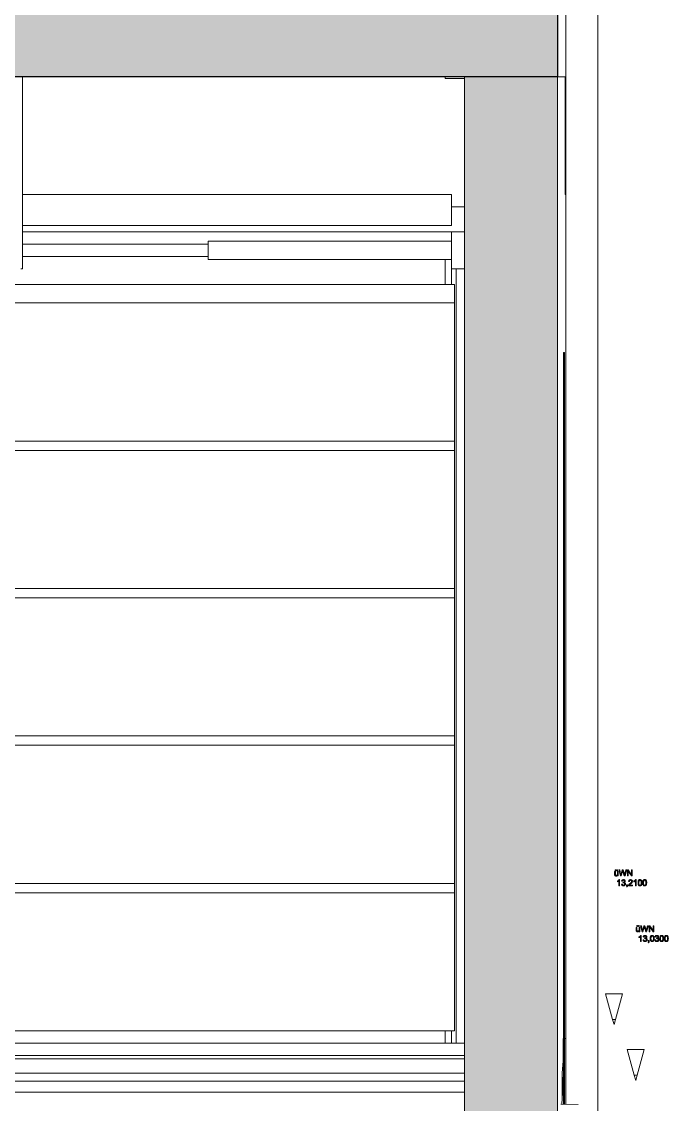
# Model space of a CAD drawing. Header units: metres. Extents: x -0.3 to 19.2, y -7 to 21.5.
# Drawn here: x 17.098 to 19.185, y -0.647 to 2.848 of the extents above; entities that cross this region are included whole.
import ezdxf

# ---------------------------------------------------------------- set-up
doc = ezdxf.new("R2010")
doc.units = ezdxf.units.M
doc.header["$MEASUREMENT"] = 0
for name, color, linetype in [('C_Schnitt C RB_1_110 Wand Aussen', 7, 'Continuous'), ('C_Schnitt C RB_1_210 Decke', 7, 'Continuous'), ('C_Schnitt C RB_1_211 Decke - Bohrpfahl Rost', 7, 'Continuous'), ('C_Schnitt C RB_1_250 Träger Unterzug', 7, 'Continuous'), ('C_Schnitt C RB_1_420 Rampe', 7, 'Continuous'), ('C_Schnitt C RB_1_840 Baulinien', 7, 'Continuous'), ('C_Schnitt C RB_1_910 Allgemein Lageplan Höhen', 7, 'Continuous')]:
    doc.layers.add(name, color=color, linetype=linetype)
doc.linetypes.add('Grenze Grundstück', pattern='A,0,[1,415_260415_PP_VA_RB_2_3 Schn C1.Shx,S=0.00031746,R=0,X=0,Y=0],-0.04,0', length=0.04)

msp = doc.modelspace()

# ---------------------------------------------------------------- hatches: boundary and pattern name
at = {"layer": 'C_Schnitt C RB_1_110 Wand Aussen', "linetype": 'Continuous', "lineweight": 0, "true_color": 0x000000}
msp.add_hatch(color=18, dxfattribs=at).paths.add_polyline_path([(18.8275, 2.67), (18.5275, 2.67), (18.5275, -0.7), (18.8275, -0.7)])
at = {"layer": 'C_Schnitt C RB_1_210 Decke', "linetype": 'Continuous', "lineweight": 0, "true_color": 0x000000}
msp.add_hatch(color=18, dxfattribs=at).paths.add_polyline_path([(14.6743, 2.87), (14.6743, 2.67), (18.8275, 2.67), (18.8275, 2.87)])

# ---------------------------------------------------------------- linework, layer by layer
at = {"layer": 'C_Schnitt C RB_1_110 Wand Aussen', "color": 7, "linetype": 'Continuous', "lineweight": 13, "ltscale": 1000}
for p, q in [((17.1, 2.67), (17.1, 2.05)), ((18.465, 2.665), (18.465, 2.67)), ((18.5275, 2.665), (18.465, 2.665)), ((17.1, 2.29), (18.485, 2.29)), ((18.485, 2.29), (18.485, 2.19)), ((18.485, 2.19), (17.1, 2.19)), ((18.485, 2.17), (17.1, 2.17)), ((18.5275, 2.17), (18.485, 2.17)), ((18.485, 2.17), (18.485, 2.1691)), ((18.485, 2.1691), (18.485, 2.1664)), ((18.485, 2.14), (17.7, 2.14)), ((17.7, 2.14), (17.7, 2.1395)), ((17.7, 2.1395), (17.7, 2.1382)), ((17.7, 2.1382), (17.7, 2.136)), ((17.7, 2.136), (17.7, 2.133)), ((17.7, 2.133), (17.7, 2.1293)), ((18.485, 2.1664), (18.485, 2.162)), ((18.485, 2.162), (18.485, 2.156)), ((18.485, 2.156), (18.485, 2.1486)), ((18.485, 2.1486), (18.485, 2.14)), ((18.485, 2.14), (18.485, 2.1305)), ((17.7, 2.13), (17.1, 2.13)), ((17.7, 2.1293), (17.7, 2.125)), ((17.7, 2.125), (17.7, 2.1203)), ((17.7, 2.1203), (17.7, 2.1152)), ((17.7, 2.1152), (17.7, 2.11)), ((17.7, 2.11), (17.7, 2.1048)), ((17.7, 2.1048), (17.7, 2.0997)), ((17.7, 2.0997), (17.7, 2.095)), ((18.485, 2.1305), (18.485, 2.1204)), ((18.485, 2.1204), (18.485, 2.11)), ((18.485, 2.11), (18.485, 2.0996)), ((18.485, 2.0996), (18.485, 2.0895)), ((17.7, 2.09), (17.1, 2.09)), ((17.7, 2.095), (17.7, 2.0907)), ((17.7, 2.0907), (17.7, 2.087)), ((17.7, 2.087), (17.7, 2.084)), ((17.7, 2.084), (17.7, 2.0818)), ((17.7, 2.0818), (17.7, 2.0805)), ((17.7, 2.0805), (17.7, 2.08)), ((18.485, 2.08), (17.7, 2.08)), ((18.465, 2), (18.465, 2.08)), ((18.485, 2.0895), (18.485, 2.08)), ((18.485, 2.08), (18.485, 2.0714)), ((18.485, 2.0714), (18.485, 2.064)), ((18.485, 2.064), (18.485, 2.058)), ((17.1, 2.05), (17.095, 2.05)), ((18.485, 2.058), (18.485, 2.0536)), ((18.485, 2.0536), (18.485, 2.0509)), ((18.485, 2.0509), (18.485, 2.05)), ((18.5275, 2.05), (18.485, 2.05)), ((18.485, 2), (18.485, 2.05)), ((18.5, 2.0488), (18.5, 2.05)), ((18.5, 2.0452), (18.5, 2.0488)), ((18.5, 2.0393), (18.5, 2.0452)), ((18.5, 2.0313), (18.5, 2.0393)), ((18.5, 2.0214), (18.5, 2.0313)), ((18.495, 2), (15.455, 2)), ((18.495, 1.94), (18.495, 2)), ((18.5, 2.01), (18.5, 2.0214)), ((18.5, 1.9974), (18.5, 2.01)), ((18.5, 1.9839), (18.5, 1.9974)), ((18.5, 1.97), (18.5, 1.9839)), ((18.5, -0.45), (18.5, 1.97)), ((18.495, 1.94), (15.455, 1.94)), ((18.495, 1.494), (18.495, 1.94)), ((18.495, 1.494), (15.455, 1.494)), ((18.495, 1.464), (18.495, 1.494)), ((18.495, 1.464), (15.455, 1.464)), ((18.495, 1.018), (18.495, 1.464)), ((18.495, 1.018), (15.455, 1.018)), ((18.495, 0.988), (18.495, 1.018)), ((18.495, 0.988), (15.455, 0.988)), ((18.495, 0.542), (18.495, 0.988)), ((18.495, 0.542), (15.455, 0.542)), ((18.495, 0.512), (18.495, 0.542)), ((18.495, 0.512), (15.455, 0.512)), ((18.495, 0.066), (18.495, 0.512)), ((18.495, 0.066), (15.455, 0.066)), ((18.495, 0.036), (15.455, 0.036)), ((18.495, 0.036), (18.495, 0.066)), ((18.495, -0.41), (18.495, 0.036)), ((18.495, -0.41), (15.455, -0.41)), ((18.465, -0.45), (18.465, -0.41)), ((18.485, -0.45), (18.485, -0.41)), ((18.465, -0.45), (15.485, -0.45)), ((18.485, -0.45), (18.465, -0.45)), ((18.5, -0.45), (18.485, -0.45)), ((18.5275, -0.45), (18.5, -0.45))]:
    msp.add_line(p, q, dxfattribs=at)
at = {"layer": 'C_Schnitt C RB_1_110 Wand Aussen', "color": 7, "linetype": 'Continuous', "lineweight": 18, "ltscale": 1000}
for p, q in [((18.5275, 2.67), (18.5275, -0.7)), ((18.8275, 2.67), (18.8384, 2.67)), ((18.8275, 2.67), (18.8275, -0.7)), ((18.8527, 2.29), (18.8527, 2.67)), ((18.8546, 2.29), (18.8546, -0.4348)), ((18.5275, 2.25), (18.485, 2.25)), ((18.8506, 1.78), (18.8469, 1.78)), ((18.8469, -0.6473), (18.8469, 1.78)), ((18.8506, -0.4348), (18.8506, 1.78)), ((18.8453, -0.4348), (18.8469, -0.4348)), ((18.8453, -0.4348), (18.8453, -0.5065)), ((18.8506, -0.4348), (18.8546, -0.4348)), ((18.8506, -0.6473), (18.8506, -0.4348)), ((18.8426, -0.5467), (18.8453, -0.5065)), ((18.8426, -0.6298), (18.8426, -0.5467))]:
    msp.add_line(p, q, dxfattribs=at)
at = {"layer": 'C_Schnitt C RB_1_210 Decke', "color": 7, "linetype": 'Continuous', "lineweight": 25, "ltscale": 1000}
for p, q in [((18.8275, 2.87), (18.8275, 2.67)), ((18.5275, 2.67), (15.32, 2.67)), ((18.8275, 2.67), (18.5275, 2.67))]:
    msp.add_line(p, q, dxfattribs=at)
at = {"layer": 'C_Schnitt C RB_1_210 Decke', "color": 7, "linetype": 'Continuous', "lineweight": 13, "ltscale": 1000}
for p, q in [((18.8546, 2.67), (18.8546, 2.87)), ((18.8384, 2.67), (18.8527, 2.67))]:
    msp.add_line(p, q, dxfattribs=at)
at = {"layer": 'C_Schnitt C RB_1_211 Decke - Bohrpfahl Rost', "color": 8, "linetype": 'Continuous', "lineweight": 13, "ltscale": 1000}
msp.add_line((18.8947, -0.6473), (18.8384, -0.6472), dxfattribs=at)
at = {"layer": 'C_Schnitt C RB_1_250 Träger Unterzug', "color": 7, "linetype": 'Continuous', "lineweight": 13, "ltscale": 1000}
for p, q in [((18.8546, 2.67), (18.8527, 2.67)), ((18.8546, 2.29), (18.8546, 2.67)), ((18.8546, 2.29), (18.8527, 2.29))]:
    msp.add_line(p, q, dxfattribs=at)
at = {"layer": 'C_Schnitt C RB_1_420 Rampe', "color": 7, "linetype": 'Continuous', "lineweight": 18, "ltscale": 1000}
for p, q in [((18.8505, -0.6473), (18.8506, -0.435)), ((18.8506, -0.435), (18.8546, -0.435)), ((18.8546, -0.6473), (18.8546, -0.435)), ((18.8453, -0.5065), (18.8469, -0.4821)), ((18.8469, -0.4948), (18.8469, -0.4821)), ((15.41, -0.4901), (18.5275, -0.4901)), ((18.5275, -0.5001), (15.41, -0.5001)), ((15.32, -0.5467), (18.5275, -0.5467)), ((18.8419, -0.6473), (18.8469, -0.5491)), ((18.8426, -0.6295), (18.8469, -0.5491)), ((18.8469, -0.6473), (18.8469, -0.5491))]:
    msp.add_line(p, q, dxfattribs=at)
at = {"layer": 'C_Schnitt C RB_1_420 Rampe', "color": 7, "linetype": 'Continuous', "lineweight": 13, "ltscale": 1000}
for p, q in [((18.5275, -0.5467), (15.32, -0.5467)), ((15.32, -0.5728), (18.5275, -0.5728)), ((18.5275, -0.5729), (15.32, -0.5729)), ((15.32, -0.6075), (18.5275, -0.6075)), ((18.5275, -0.6076), (15.32, -0.6076))]:
    msp.add_line(p, q, dxfattribs=at)
at = {"layer": 'C_Schnitt C RB_1_840 Baulinien', "color": 86, "linetype": 'Grenze Grundstück', "lineweight": 13, "ltscale": 1000, "true_color": 0x107f01}
msp.add_line((18.9578, -6.95), (18.9578, 5.91), dxfattribs=at)
at = {"layer": 'C_Schnitt C RB_1_910 Allgemein Lageplan Höhen', "color": 7, "linetype": 'Continuous', "lineweight": 13, "ltscale": 1000}
for p, q in [((19.0164, 0.1098), (19.0138, 0.1098)), ((19.0138, 0.1098), (19.0138, 0.107)), ((19.0138, 0.107), (19.0164, 0.107)), ((19.0164, 0.107), (19.0164, 0.1098)), ((19.0214, 0.1098), (19.0188, 0.1098)), ((19.0188, 0.1098), (19.0188, 0.107)), ((19.0188, 0.107), (19.0214, 0.107)), ((19.0214, 0.107), (19.0214, 0.1098)), ((19.0283, 0.1096), (19.0257, 0.1096)), ((19.0257, 0.1096), (19.0309, 0.09)), ((19.0313, 0.0968), (19.0283, 0.1096)), ((19.0368, 0.1096), (19.033, 0.0964)), ((19.0335, 0.09), (19.0377, 0.105)), ((19.0399, 0.1096), (19.0368, 0.1096)), ((19.0377, 0.105), (19.038, 0.106)), ((19.038, 0.106), (19.0383, 0.1073)), ((19.0383, 0.1073), (19.0385, 0.1065)), ((19.0385, 0.1065), (19.0389, 0.105)), ((19.0389, 0.105), (19.043, 0.09)), ((19.0427, 0.0997), (19.0399, 0.1096)), ((19.0483, 0.1096), (19.0452, 0.097)), ((19.0455, 0.09), (19.0509, 0.1096)), ((19.0509, 0.1096), (19.0483, 0.1096)), ((19.056, 0.1096), (19.0533, 0.1096)), ((19.0533, 0.1096), (19.0533, 0.09)), ((19.0558, 0.09), (19.0558, 0.1054)), ((19.0558, 0.1054), (19.0661, 0.09)), ((19.0663, 0.0942), (19.056, 0.1096)), ((19.0688, 0.1096), (19.0663, 0.1096)), ((19.0663, 0.1096), (19.0663, 0.0942)), ((19.0688, 0.09), (19.0688, 0.1096)), ((19.0143, 0.1042), (19.0118, 0.1042)), ((19.0118, 0.1042), (19.0118, 0.0954)), ((19.0118, 0.0954), (19.0119, 0.0941)), ((19.0119, 0.0941), (19.012, 0.0932)), ((19.012, 0.0932), (19.0123, 0.0922)), ((19.0123, 0.0922), (19.0127, 0.0914)), ((19.0127, 0.0914), (19.0134, 0.0907)), ((19.0134, 0.0907), (19.0144, 0.0902)), ((19.0143, 0.0963), (19.0143, 0.1042)), ((19.0143, 0.0948), (19.0143, 0.0963)), ((19.0144, 0.0938), (19.0143, 0.0948)), ((19.0148, 0.0929), (19.0144, 0.0938)), ((19.0144, 0.0902), (19.0155, 0.0898)), ((19.0154, 0.0923), (19.0148, 0.0929)), ((19.0162, 0.0919), (19.0154, 0.0923)), ((19.0155, 0.0898), (19.0167, 0.0897)), ((19.0172, 0.0918), (19.0162, 0.0919)), ((19.0167, 0.0897), (19.0181, 0.0898)), ((19.0182, 0.0919), (19.0172, 0.0918)), ((19.0181, 0.0898), (19.0193, 0.0903)), ((19.0192, 0.0923), (19.0182, 0.0919)), ((19.02, 0.093), (19.0192, 0.0923)), ((19.0193, 0.0903), (19.0203, 0.091)), ((19.0206, 0.0938), (19.02, 0.093)), ((19.0203, 0.091), (19.0212, 0.0921)), ((19.0208, 0.0946), (19.0206, 0.0938)), ((19.022, 0.074), (19.0207, 0.0734)), ((19.0207, 0.0734), (19.0207, 0.071)), ((19.0207, 0.071), (19.0215, 0.0713)), ((19.0209, 0.0955), (19.0208, 0.0946)), ((19.021, 0.0966), (19.0209, 0.0955)), ((19.0234, 0.1042), (19.021, 0.1042)), ((19.021, 0.1042), (19.021, 0.0966)), ((19.0212, 0.0921), (19.0212, 0.09)), ((19.0212, 0.09), (19.0234, 0.09)), ((19.0215, 0.0713), (19.0223, 0.0718)), ((19.0232, 0.0748), (19.022, 0.074)), ((19.0223, 0.0718), (19.0232, 0.0723)), ((19.0242, 0.0757), (19.0232, 0.0748)), ((19.0232, 0.0723), (19.0241, 0.0728)), ((19.0234, 0.09), (19.0234, 0.1042)), ((19.0241, 0.0728), (19.0249, 0.0734)), ((19.0251, 0.0766), (19.0242, 0.0757)), ((19.0249, 0.0734), (19.0255, 0.0739)), ((19.0259, 0.0774), (19.0251, 0.0766)), ((19.0255, 0.0739), (19.0255, 0.0586)), ((19.0264, 0.0783), (19.0259, 0.0774)), ((19.0279, 0.0783), (19.0264, 0.0783)), ((19.0279, 0.0586), (19.0279, 0.0783)), ((19.0309, 0.09), (19.0335, 0.09)), ((19.0316, 0.0954), (19.0313, 0.0968)), ((19.0319, 0.0941), (19.0316, 0.0954)), ((19.0322, 0.0927), (19.0319, 0.0941)), ((19.0326, 0.0945), (19.0322, 0.0927)), ((19.0329, 0.0958), (19.0326, 0.0945)), ((19.033, 0.0964), (19.0329, 0.0958)), ((19.0348, 0.0747), (19.0344, 0.0732)), ((19.0344, 0.0732), (19.0368, 0.0728)), ((19.0354, 0.0759), (19.0348, 0.0747)), ((19.0364, 0.077), (19.0354, 0.0759)), ((19.0375, 0.0777), (19.0364, 0.077)), ((19.0368, 0.0728), (19.037, 0.0738)), ((19.037, 0.0738), (19.0374, 0.0747)), ((19.0374, 0.0747), (19.038, 0.0754)), ((19.0388, 0.0781), (19.0375, 0.0777)), ((19.038, 0.0754), (19.0386, 0.0759)), ((19.0386, 0.0759), (19.0394, 0.0762)), ((19.0403, 0.0783), (19.0388, 0.0781)), ((19.0391, 0.07), (19.0389, 0.0679)), ((19.0395, 0.07), (19.0391, 0.07)), ((19.0394, 0.0762), (19.0403, 0.0763)), ((19.0405, 0.07), (19.0395, 0.07)), ((19.0413, 0.0782), (19.0403, 0.0783)), ((19.0403, 0.0763), (19.0412, 0.0762)), ((19.0414, 0.0703), (19.0405, 0.07)), ((19.0412, 0.0762), (19.042, 0.0759)), ((19.0423, 0.078), (19.0413, 0.0782)), ((19.0423, 0.0708), (19.0414, 0.0703)), ((19.042, 0.0759), (19.0426, 0.0754)), ((19.0432, 0.0776), (19.0423, 0.078)), ((19.043, 0.0714), (19.0423, 0.0708)), ((19.0426, 0.0754), (19.0433, 0.0744)), ((19.0432, 0.0979), (19.0427, 0.0997)), ((19.043, 0.09), (19.0455, 0.09)), ((19.0434, 0.0722), (19.043, 0.0714)), ((19.0436, 0.0961), (19.0432, 0.0979)), ((19.044, 0.0771), (19.0432, 0.0776)), ((19.0433, 0.0744), (19.0435, 0.0732)), ((19.0435, 0.0732), (19.0434, 0.0722)), ((19.044, 0.0944), (19.0436, 0.0961)), ((19.0443, 0.0927), (19.044, 0.0944)), ((19.0447, 0.0765), (19.044, 0.0771)), ((19.0441, 0.0697), (19.0448, 0.0702)), ((19.0445, 0.094), (19.0443, 0.0927)), ((19.0449, 0.0955), (19.0445, 0.094)), ((19.0453, 0.0757), (19.0447, 0.0765)), ((19.0448, 0.0702), (19.0453, 0.0709)), ((19.0452, 0.097), (19.0449, 0.0955)), ((19.0457, 0.0749), (19.0453, 0.0757)), ((19.0453, 0.0709), (19.0458, 0.072)), ((19.0459, 0.0741), (19.0457, 0.0749)), ((19.0458, 0.072), (19.046, 0.0732)), ((19.046, 0.0732), (19.0459, 0.0741)), ((19.0533, 0.09), (19.0558, 0.09)), ((19.0574, 0.0743), (19.0571, 0.0726)), ((19.0571, 0.0726), (19.0596, 0.0724)), ((19.0581, 0.0757), (19.0574, 0.0743)), ((19.059, 0.0768), (19.0581, 0.0757)), ((19.0603, 0.0776), (19.059, 0.0768)), ((19.0596, 0.0724), (19.0597, 0.0735)), ((19.0597, 0.0735), (19.0601, 0.0745)), ((19.0601, 0.0745), (19.0607, 0.0752)), ((19.0618, 0.0781), (19.0603, 0.0776)), ((19.0607, 0.0752), (19.0614, 0.0758)), ((19.0614, 0.0758), (19.0624, 0.0762)), ((19.0635, 0.0783), (19.0618, 0.0781)), ((19.0624, 0.0762), (19.0634, 0.0763)), ((19.0634, 0.0763), (19.0645, 0.0762)), ((19.0652, 0.0781), (19.0635, 0.0783)), ((19.0645, 0.0762), (19.0654, 0.0759)), ((19.0667, 0.0776), (19.0652, 0.0781)), ((19.066, 0.07), (19.0653, 0.0692)), ((19.0654, 0.0759), (19.0661, 0.0753)), ((19.0666, 0.071), (19.066, 0.07)), ((19.0661, 0.09), (19.0688, 0.09)), ((19.0661, 0.0753), (19.0667, 0.0746)), ((19.067, 0.072), (19.0666, 0.071)), ((19.068, 0.0767), (19.0667, 0.0776)), ((19.0667, 0.0746), (19.067, 0.0738)), ((19.067, 0.0738), (19.0671, 0.0729)), ((19.0671, 0.0729), (19.067, 0.072)), ((19.0689, 0.0756), (19.068, 0.0767)), ((19.0687, 0.0697), (19.0691, 0.0705)), ((19.0694, 0.0743), (19.0689, 0.0756)), ((19.0691, 0.0705), (19.0695, 0.0717)), ((19.0696, 0.0728), (19.0694, 0.0743)), ((19.0695, 0.0717), (19.0696, 0.0728)), ((19.0754, 0.074), (19.0741, 0.0734)), ((19.0741, 0.0734), (19.0741, 0.071)), ((19.0741, 0.071), (19.0749, 0.0713)), ((19.0749, 0.0713), (19.0757, 0.0718)), ((19.0765, 0.0748), (19.0754, 0.074)), ((19.0757, 0.0718), (19.0766, 0.0723)), ((19.0776, 0.0757), (19.0765, 0.0748)), ((19.0766, 0.0723), (19.0775, 0.0728)), ((19.0775, 0.0728), (19.0783, 0.0734)), ((19.0785, 0.0766), (19.0776, 0.0757)), ((19.0783, 0.0734), (19.0789, 0.0739)), ((19.0792, 0.0774), (19.0785, 0.0766)), ((19.0789, 0.0739), (19.0789, 0.0586)), ((19.0798, 0.0783), (19.0792, 0.0774)), ((19.0813, 0.0783), (19.0798, 0.0783)), ((19.0813, 0.0586), (19.0813, 0.0783)), ((19.0877, 0.0714), (19.0875, 0.0699)), ((19.0879, 0.0727), (19.0877, 0.0714)), ((19.0882, 0.0739), (19.0879, 0.0727)), ((19.0888, 0.0752), (19.0882, 0.0739)), ((19.0895, 0.0763), (19.0888, 0.0752)), ((19.0903, 0.0771), (19.0895, 0.0763)), ((19.09, 0.0705), (19.0903, 0.0723)), ((19.09, 0.0683), (19.09, 0.0705)), ((19.0914, 0.0778), (19.0903, 0.0771)), ((19.0903, 0.0723), (19.0907, 0.0738)), ((19.0907, 0.0738), (19.0912, 0.0749)), ((19.0912, 0.0749), (19.0919, 0.0757)), ((19.0925, 0.0782), (19.0914, 0.0778)), ((19.0919, 0.0757), (19.0928, 0.0761)), ((19.0939, 0.0783), (19.0925, 0.0782)), ((19.0928, 0.0761), (19.0939, 0.0763)), ((19.0949, 0.0782), (19.0939, 0.0783)), ((19.0939, 0.0763), (19.0949, 0.0761)), ((19.0958, 0.078), (19.0949, 0.0782)), ((19.0949, 0.0761), (19.0959, 0.0756)), ((19.0967, 0.0776), (19.0958, 0.078)), ((19.0959, 0.0756), (19.0967, 0.0747)), ((19.0974, 0.0772), (19.0967, 0.0776)), ((19.0967, 0.0747), (19.0972, 0.0737)), ((19.0972, 0.0737), (19.0975, 0.0723)), ((19.0981, 0.0766), (19.0974, 0.0772)), ((19.0975, 0.0723), (19.0977, 0.0705)), ((19.0977, 0.0705), (19.0978, 0.0683)), ((19.0986, 0.0758), (19.0981, 0.0766)), ((19.0991, 0.075), (19.0986, 0.0758)), ((19.0995, 0.074), (19.0991, 0.075)), ((19.0998, 0.0729), (19.0995, 0.074)), ((19.1001, 0.0716), (19.0998, 0.0729)), ((19.1002, 0.0701), (19.1001, 0.0716)), ((19.1003, 0.0683), (19.1002, 0.0701)), ((19.1029, 0.0714), (19.1028, 0.0699)), ((19.1031, 0.0727), (19.1029, 0.0714)), ((19.1035, 0.0739), (19.1031, 0.0727)), ((19.104, 0.0752), (19.1035, 0.0739)), ((19.1047, 0.0763), (19.104, 0.0752)), ((19.1056, 0.0771), (19.1047, 0.0763)), ((19.1052, 0.0683), (19.1053, 0.0705)), ((19.1053, 0.0705), (19.1055, 0.0723)), ((19.1055, 0.0723), (19.1059, 0.0738)), ((19.1066, 0.0778), (19.1056, 0.0771)), ((19.1059, 0.0738), (19.1065, 0.0749)), ((19.1065, 0.0749), (19.1072, 0.0757)), ((19.1078, 0.0782), (19.1066, 0.0778)), ((19.1072, 0.0757), (19.1081, 0.0761)), ((19.1091, 0.0783), (19.1078, 0.0782)), ((19.1081, 0.0761), (19.1091, 0.0763)), ((19.1101, 0.0782), (19.1091, 0.0783)), ((19.1091, 0.0763), (19.1102, 0.0761)), ((19.1111, 0.078), (19.1101, 0.0782)), ((19.1102, 0.0761), (19.1111, 0.0756)), ((19.1119, 0.0776), (19.1111, 0.078)), ((19.1111, 0.0756), (19.1119, 0.0747)), ((19.1127, 0.0772), (19.1119, 0.0776)), ((19.1119, 0.0747), (19.1124, 0.0737)), ((19.1124, 0.0737), (19.1128, 0.0723)), ((19.1133, 0.0766), (19.1127, 0.0772)), ((19.1128, 0.0723), (19.113, 0.0705)), ((19.113, 0.0705), (19.1131, 0.0683)), ((19.1139, 0.0758), (19.1133, 0.0766)), ((19.1144, 0.075), (19.1139, 0.0758)), ((19.1148, 0.074), (19.1144, 0.075)), ((19.1151, 0.0729), (19.1148, 0.074)), ((19.1153, 0.0716), (19.1151, 0.0729)), ((19.1155, 0.0701), (19.1153, 0.0716)), ((19.1155, 0.0683), (19.1155, 0.0701)), ((19.0255, 0.0586), (19.0279, 0.0586)), ((19.0365, 0.0641), (19.0341, 0.0638)), ((19.0341, 0.0638), (19.0344, 0.0622)), ((19.0344, 0.0622), (19.0351, 0.0609)), ((19.0351, 0.0609), (19.0361, 0.0598)), ((19.0361, 0.0598), (19.0373, 0.0589)), ((19.0369, 0.0628), (19.0365, 0.0641)), ((19.0373, 0.0619), (19.0369, 0.0628)), ((19.0379, 0.0611), (19.0373, 0.0619)), ((19.0373, 0.0589), (19.0387, 0.0584)), ((19.0386, 0.0606), (19.0379, 0.0611)), ((19.0395, 0.0603), (19.0386, 0.0606)), ((19.0387, 0.0584), (19.0404, 0.0582)), ((19.0389, 0.0679), (19.0398, 0.0681)), ((19.0404, 0.0602), (19.0395, 0.0603)), ((19.0398, 0.0681), (19.0406, 0.0681)), ((19.0414, 0.0603), (19.0404, 0.0602)), ((19.0404, 0.0582), (19.0417, 0.0583)), ((19.0406, 0.0681), (19.0416, 0.068)), ((19.0424, 0.0607), (19.0414, 0.0603)), ((19.0416, 0.068), (19.0425, 0.0677)), ((19.0417, 0.0583), (19.043, 0.0587)), ((19.0432, 0.0614), (19.0424, 0.0607)), ((19.0425, 0.0677), (19.0433, 0.0671)), ((19.043, 0.0587), (19.0441, 0.0592)), ((19.0439, 0.0622), (19.0432, 0.0614)), ((19.0433, 0.0692), (19.0441, 0.0697)), ((19.0444, 0.0688), (19.0433, 0.0692)), ((19.0433, 0.0671), (19.0439, 0.0663)), ((19.0439, 0.0663), (19.0443, 0.0654)), ((19.0443, 0.0632), (19.0439, 0.0622)), ((19.0441, 0.0592), (19.0451, 0.06)), ((19.0443, 0.0654), (19.0444, 0.0643)), ((19.0444, 0.0643), (19.0443, 0.0632)), ((19.0453, 0.0683), (19.0444, 0.0688)), ((19.0451, 0.06), (19.0461, 0.0613)), ((19.046, 0.0675), (19.0453, 0.0683)), ((19.0465, 0.0666), (19.046, 0.0675)), ((19.0461, 0.0613), (19.0468, 0.0627)), ((19.0469, 0.0656), (19.0465, 0.0666)), ((19.0468, 0.0627), (19.047, 0.0644)), ((19.047, 0.0644), (19.0469, 0.0656)), ((19.0512, 0.0561), (19.0505, 0.0557)), ((19.0505, 0.0557), (19.0512, 0.0547)), ((19.0534, 0.0613), (19.0507, 0.0613)), ((19.0507, 0.0613), (19.0507, 0.0586)), ((19.0507, 0.0586), (19.052, 0.0586)), ((19.0516, 0.0567), (19.0512, 0.0561)), ((19.0512, 0.0547), (19.0522, 0.0553)), ((19.0519, 0.0575), (19.0516, 0.0567)), ((19.052, 0.0586), (19.0519, 0.0575)), ((19.0522, 0.0553), (19.0529, 0.0561)), ((19.0529, 0.0561), (19.0533, 0.0572)), ((19.0533, 0.0572), (19.0534, 0.0586)), ((19.0534, 0.0586), (19.0534, 0.0613)), ((19.0569, 0.0602), (19.0567, 0.0594)), ((19.0567, 0.0594), (19.0567, 0.0586)), ((19.0567, 0.0586), (19.0696, 0.0586)), ((19.0573, 0.0611), (19.0569, 0.0602)), ((19.0579, 0.062), (19.0573, 0.0611)), ((19.0585, 0.0629), (19.0579, 0.062)), ((19.0594, 0.0638), (19.0585, 0.0629)), ((19.0604, 0.0647), (19.0594, 0.0638)), ((19.06, 0.0609), (19.0605, 0.0615)), ((19.0696, 0.0609), (19.06, 0.0609)), ((19.0617, 0.0658), (19.0604, 0.0647)), ((19.0605, 0.0615), (19.061, 0.0622)), ((19.061, 0.0622), (19.0616, 0.0628)), ((19.0616, 0.0628), (19.0625, 0.0636)), ((19.0632, 0.0671), (19.0617, 0.0658)), ((19.0625, 0.0636), (19.0638, 0.0647)), ((19.0644, 0.0682), (19.0632, 0.0671)), ((19.0638, 0.0647), (19.0654, 0.066)), ((19.0653, 0.0692), (19.0644, 0.0682)), ((19.0654, 0.066), (19.0666, 0.0672)), ((19.0666, 0.0672), (19.0675, 0.0681)), ((19.0675, 0.0681), (19.0682, 0.0689)), ((19.0682, 0.0689), (19.0687, 0.0697)), ((19.0696, 0.0586), (19.0696, 0.0609)), ((19.0789, 0.0586), (19.0813, 0.0586)), ((19.0875, 0.0699), (19.0875, 0.0683)), ((19.0875, 0.0683), (19.0876, 0.0662)), ((19.0876, 0.0662), (19.0878, 0.0643)), ((19.0878, 0.0643), (19.0882, 0.0627)), ((19.0882, 0.0627), (19.0887, 0.0614)), ((19.0887, 0.0614), (19.0894, 0.0603)), ((19.0894, 0.0603), (19.0903, 0.0594)), ((19.09, 0.066), (19.09, 0.0683)), ((19.0902, 0.0642), (19.09, 0.066)), ((19.0906, 0.0628), (19.0902, 0.0642)), ((19.0903, 0.0594), (19.0913, 0.0587)), ((19.0911, 0.0618), (19.0906, 0.0628)), ((19.0919, 0.0609), (19.0911, 0.0618)), ((19.0913, 0.0587), (19.0925, 0.0584)), ((19.0928, 0.0604), (19.0919, 0.0609)), ((19.0925, 0.0584), (19.0939, 0.0582)), ((19.0939, 0.0602), (19.0928, 0.0604)), ((19.0949, 0.0604), (19.0939, 0.0602)), ((19.0939, 0.0582), (19.0952, 0.0584)), ((19.0959, 0.0609), (19.0949, 0.0604)), ((19.0952, 0.0584), (19.0964, 0.0588)), ((19.0967, 0.0618), (19.0959, 0.0609)), ((19.0964, 0.0588), (19.0975, 0.0594)), ((19.0972, 0.0628), (19.0967, 0.0618)), ((19.0975, 0.0642), (19.0972, 0.0628)), ((19.0977, 0.066), (19.0975, 0.0642)), ((19.0975, 0.0594), (19.0983, 0.0603)), ((19.0978, 0.0683), (19.0977, 0.066)), ((19.0983, 0.0603), (19.099, 0.0614)), ((19.099, 0.0614), (19.0996, 0.0627)), ((19.0996, 0.0627), (19.0999, 0.0638)), ((19.0999, 0.0638), (19.1001, 0.0651)), ((19.1001, 0.0651), (19.1002, 0.0666)), ((19.1002, 0.0666), (19.1003, 0.0683)), ((19.1028, 0.0699), (19.1027, 0.0683)), ((19.1027, 0.0683), (19.1028, 0.0662)), ((19.1028, 0.0662), (19.103, 0.0643)), ((19.103, 0.0643), (19.1034, 0.0627)), ((19.1034, 0.0627), (19.104, 0.0614)), ((19.104, 0.0614), (19.1047, 0.0603)), ((19.1047, 0.0603), (19.1056, 0.0594)), ((19.1053, 0.066), (19.1052, 0.0683)), ((19.1055, 0.0642), (19.1053, 0.066)), ((19.1059, 0.0628), (19.1055, 0.0642)), ((19.1056, 0.0594), (19.1066, 0.0587)), ((19.1063, 0.0618), (19.1059, 0.0628)), ((19.1072, 0.0609), (19.1063, 0.0618)), ((19.1066, 0.0587), (19.1078, 0.0584)), ((19.1081, 0.0604), (19.1072, 0.0609)), ((19.1078, 0.0584), (19.1091, 0.0582)), ((19.1091, 0.0602), (19.1081, 0.0604)), ((19.1102, 0.0604), (19.1091, 0.0602)), ((19.1091, 0.0582), (19.1105, 0.0584)), ((19.1111, 0.0609), (19.1102, 0.0604)), ((19.1105, 0.0584), (19.1117, 0.0588)), ((19.1119, 0.0618), (19.1111, 0.0609)), ((19.1117, 0.0588), (19.1127, 0.0594)), ((19.1124, 0.0628), (19.1119, 0.0618)), ((19.1128, 0.0642), (19.1124, 0.0628)), ((19.1127, 0.0594), (19.1136, 0.0603)), ((19.113, 0.066), (19.1128, 0.0642)), ((19.1131, 0.0683), (19.113, 0.066)), ((19.1136, 0.0603), (19.1143, 0.0614)), ((19.1143, 0.0614), (19.1148, 0.0627)), ((19.1148, 0.0627), (19.1151, 0.0638)), ((19.1151, 0.0638), (19.1154, 0.0651)), ((19.1154, 0.0651), (19.1155, 0.0666)), ((19.1155, 0.0666), (19.1155, 0.0683)), ((19.0841, -0.0758), (19.0817, -0.0758)), ((19.0817, -0.0758), (19.0817, -0.0846)), ((19.0817, -0.0846), (19.0817, -0.0859)), ((19.0817, -0.0859), (19.0818, -0.0868)), ((19.0818, -0.0868), (19.0821, -0.0878)), ((19.0821, -0.0878), (19.0826, -0.0886)), ((19.0826, -0.0886), (19.0833, -0.0893)), ((19.0833, -0.0893), (19.0842, -0.0898)), ((19.0862, -0.0702), (19.0837, -0.0702)), ((19.0837, -0.0702), (19.0837, -0.073)), ((19.0837, -0.073), (19.0862, -0.073)), ((19.0841, -0.0837), (19.0841, -0.0758)), ((19.0841, -0.0852), (19.0841, -0.0837)), ((19.0843, -0.0862), (19.0841, -0.0852)), ((19.0842, -0.0898), (19.0853, -0.0902)), ((19.0846, -0.0871), (19.0843, -0.0862)), ((19.0852, -0.0877), (19.0846, -0.0871)), ((19.086, -0.0881), (19.0852, -0.0877)), ((19.0853, -0.0902), (19.0866, -0.0903)), ((19.087, -0.0882), (19.086, -0.0881)), ((19.0862, -0.073), (19.0862, -0.0702)), ((19.0866, -0.0903), (19.0879, -0.0902)), ((19.0881, -0.0881), (19.087, -0.0882)), ((19.0879, -0.0902), (19.0891, -0.0897)), ((19.0891, -0.0877), (19.0881, -0.0881)), ((19.0912, -0.0702), (19.0887, -0.0702)), ((19.0887, -0.0702), (19.0887, -0.073)), ((19.0887, -0.073), (19.0912, -0.073)), ((19.0899, -0.087), (19.0891, -0.0877)), ((19.0891, -0.0897), (19.0902, -0.089)), ((19.0904, -0.0862), (19.0899, -0.087)), ((19.0902, -0.089), (19.0911, -0.0879)), ((19.0906, -0.0854), (19.0904, -0.0862)), ((19.0908, -0.0845), (19.0906, -0.0854)), ((19.0932, -0.0758), (19.0908, -0.0758)), ((19.0908, -0.0758), (19.0908, -0.0834)), ((19.0908, -0.0834), (19.0908, -0.0845)), ((19.0911, -0.0879), (19.0911, -0.09)), ((19.0911, -0.09), (19.0932, -0.09)), ((19.0912, -0.073), (19.0912, -0.0702)), ((19.0941, -0.1043), (19.093, -0.1052)), ((19.0932, -0.09), (19.0932, -0.0758)), ((19.095, -0.1034), (19.0941, -0.1043)), ((19.0957, -0.1026), (19.095, -0.1034)), ((19.0982, -0.0704), (19.0955, -0.0704)), ((19.0955, -0.0704), (19.1007, -0.09)), ((19.0962, -0.1017), (19.0957, -0.1026)), ((19.0978, -0.1017), (19.0962, -0.1017)), ((19.0978, -0.1214), (19.0978, -0.1017)), ((19.1012, -0.0832), (19.0982, -0.0704)), ((19.1007, -0.09), (19.1034, -0.09)), ((19.1015, -0.0846), (19.1012, -0.0832)), ((19.1018, -0.0859), (19.1015, -0.0846)), ((19.102, -0.0873), (19.1018, -0.0859)), ((19.1024, -0.0855), (19.102, -0.0873)), ((19.1027, -0.0842), (19.1024, -0.0855)), ((19.1029, -0.0836), (19.1027, -0.0842)), ((19.1066, -0.0704), (19.1029, -0.0836)), ((19.1034, -0.09), (19.1076, -0.075)), ((19.1053, -0.1041), (19.1046, -0.1053)), ((19.1062, -0.103), (19.1053, -0.1041)), ((19.1073, -0.1023), (19.1062, -0.103)), ((19.1098, -0.0704), (19.1066, -0.0704)), ((19.1086, -0.1019), (19.1073, -0.1023)), ((19.1073, -0.1053), (19.1078, -0.1046)), ((19.1076, -0.075), (19.1078, -0.074)), ((19.1078, -0.074), (19.1081, -0.0727)), ((19.1078, -0.1046), (19.1085, -0.1041)), ((19.1081, -0.0727), (19.1083, -0.0735)), ((19.1083, -0.0735), (19.1087, -0.075)), ((19.1085, -0.1041), (19.1093, -0.1038)), ((19.1101, -0.1017), (19.1086, -0.1019)), ((19.1087, -0.075), (19.1129, -0.09)), ((19.1093, -0.1038), (19.1102, -0.1037)), ((19.1126, -0.0803), (19.1098, -0.0704)), ((19.1112, -0.1018), (19.1101, -0.1017)), ((19.1102, -0.1037), (19.1111, -0.1038)), ((19.1111, -0.1038), (19.1118, -0.1041)), ((19.1121, -0.102), (19.1112, -0.1018)), ((19.1118, -0.1041), (19.1125, -0.1046)), ((19.1131, -0.1024), (19.1121, -0.102)), ((19.1125, -0.1046), (19.1132, -0.1056)), ((19.1131, -0.0821), (19.1126, -0.0803)), ((19.1129, -0.09), (19.1154, -0.09)), ((19.1135, -0.0839), (19.1131, -0.0821)), ((19.1139, -0.1029), (19.1131, -0.1024)), ((19.1138, -0.0856), (19.1135, -0.0839)), ((19.1141, -0.0873), (19.1138, -0.0856)), ((19.1146, -0.1035), (19.1139, -0.1029)), ((19.1144, -0.086), (19.1141, -0.0873)), ((19.1147, -0.0845), (19.1144, -0.086)), ((19.1151, -0.1043), (19.1146, -0.1035)), ((19.1151, -0.083), (19.1147, -0.0845)), ((19.1182, -0.0704), (19.1151, -0.083)), ((19.1155, -0.1051), (19.1151, -0.1043)), ((19.1154, -0.09), (19.1208, -0.0704)), ((19.1208, -0.0704), (19.1182, -0.0704)), ((19.1258, -0.0704), (19.1232, -0.0704)), ((19.1232, -0.0704), (19.1232, -0.09)), ((19.1232, -0.09), (19.1257, -0.09)), ((19.1257, -0.09), (19.1257, -0.0746)), ((19.1257, -0.0746), (19.136, -0.09)), ((19.1362, -0.0858), (19.1258, -0.0704)), ((19.1281, -0.1048), (19.1275, -0.1061)), ((19.1288, -0.1037), (19.1281, -0.1048)), ((19.1297, -0.1029), (19.1288, -0.1037)), ((19.1307, -0.1022), (19.1297, -0.1029)), ((19.1306, -0.1051), (19.1313, -0.1043)), ((19.1319, -0.1018), (19.1307, -0.1022)), ((19.1313, -0.1043), (19.1322, -0.1039)), ((19.1332, -0.1017), (19.1319, -0.1018)), ((19.1322, -0.1039), (19.1332, -0.1037)), ((19.1342, -0.1018), (19.1332, -0.1017)), ((19.1332, -0.1037), (19.1343, -0.1039)), ((19.1352, -0.102), (19.1342, -0.1018)), ((19.1343, -0.1039), (19.1352, -0.1044)), ((19.136, -0.1024), (19.1352, -0.102)), ((19.1352, -0.1044), (19.136, -0.1053)), ((19.136, -0.09), (19.1386, -0.09)), ((19.1368, -0.1028), (19.136, -0.1024)), ((19.1386, -0.0704), (19.1362, -0.0704)), ((19.1362, -0.0704), (19.1362, -0.0858)), ((19.1374, -0.1034), (19.1368, -0.1028)), ((19.138, -0.1042), (19.1374, -0.1034)), ((19.1385, -0.105), (19.138, -0.1042)), ((19.1386, -0.09), (19.1386, -0.0704)), ((19.1434, -0.1041), (19.1428, -0.1053)), ((19.1443, -0.103), (19.1434, -0.1041)), ((19.1455, -0.1023), (19.1443, -0.103)), ((19.1454, -0.1053), (19.146, -0.1046)), ((19.1468, -0.1019), (19.1455, -0.1023)), ((19.146, -0.1046), (19.1466, -0.1041)), ((19.1466, -0.1041), (19.1474, -0.1038)), ((19.1482, -0.1017), (19.1468, -0.1019)), ((19.1474, -0.1038), (19.1483, -0.1037)), ((19.1493, -0.1018), (19.1482, -0.1017)), ((19.1483, -0.1037), (19.1492, -0.1038)), ((19.1492, -0.1038), (19.15, -0.1041)), ((19.1503, -0.102), (19.1493, -0.1018)), ((19.15, -0.1041), (19.1506, -0.1046)), ((19.1512, -0.1024), (19.1503, -0.102)), ((19.1506, -0.1046), (19.1513, -0.1056)), ((19.152, -0.1029), (19.1512, -0.1024)), ((19.1527, -0.1035), (19.152, -0.1029)), ((19.1533, -0.1043), (19.1527, -0.1035)), ((19.1537, -0.1051), (19.1533, -0.1043)), ((19.1586, -0.1048), (19.1581, -0.1061)), ((19.1593, -0.1037), (19.1586, -0.1048)), ((19.1602, -0.1029), (19.1593, -0.1037)), ((19.1612, -0.1022), (19.1602, -0.1029)), ((19.1611, -0.1051), (19.1618, -0.1043)), ((19.1624, -0.1018), (19.1612, -0.1022)), ((19.1618, -0.1043), (19.1627, -0.1039)), ((19.1637, -0.1017), (19.1624, -0.1018)), ((19.1627, -0.1039), (19.1637, -0.1037)), ((19.1647, -0.1018), (19.1637, -0.1017)), ((19.1637, -0.1037), (19.1648, -0.1039)), ((19.1657, -0.102), (19.1647, -0.1018)), ((19.1648, -0.1039), (19.1657, -0.1044)), ((19.1665, -0.1024), (19.1657, -0.102)), ((19.1657, -0.1044), (19.1665, -0.1053)), ((19.1673, -0.1028), (19.1665, -0.1024)), ((19.1679, -0.1034), (19.1673, -0.1028)), ((19.1685, -0.1042), (19.1679, -0.1034)), ((19.169, -0.105), (19.1685, -0.1042)), ((19.1739, -0.1048), (19.1733, -0.1061)), ((19.1746, -0.1037), (19.1739, -0.1048)), ((19.1754, -0.1029), (19.1746, -0.1037)), ((19.1765, -0.1022), (19.1754, -0.1029)), ((19.1763, -0.1051), (19.1771, -0.1043)), ((19.1776, -0.1018), (19.1765, -0.1022)), ((19.1771, -0.1043), (19.1779, -0.1039)), ((19.179, -0.1017), (19.1776, -0.1018)), ((19.1779, -0.1039), (19.179, -0.1037)), ((19.18, -0.1018), (19.179, -0.1017)), ((19.179, -0.1037), (19.18, -0.1039)), ((19.1809, -0.102), (19.18, -0.1018)), ((19.18, -0.1039), (19.181, -0.1044)), ((19.1818, -0.1024), (19.1809, -0.102)), ((19.181, -0.1044), (19.1818, -0.1053)), ((19.1825, -0.1028), (19.1818, -0.1024)), ((19.1832, -0.1034), (19.1825, -0.1028)), ((19.1837, -0.1042), (19.1832, -0.1034)), ((19.1842, -0.105), (19.1837, -0.1042)), ((19.0918, -0.106), (19.0905, -0.1066)), ((19.0905, -0.1066), (19.0905, -0.109)), ((19.0905, -0.109), (19.0913, -0.1087)), ((19.0913, -0.1087), (19.0922, -0.1082)), ((19.093, -0.1052), (19.0918, -0.106)), ((19.0922, -0.1082), (19.0931, -0.1077)), ((19.0931, -0.1077), (19.094, -0.1072)), ((19.094, -0.1072), (19.0947, -0.1066)), ((19.0947, -0.1066), (19.0954, -0.1061)), ((19.0954, -0.1061), (19.0954, -0.1214)), ((19.0954, -0.1214), (19.0978, -0.1214)), ((19.1064, -0.1159), (19.104, -0.1162)), ((19.104, -0.1162), (19.1043, -0.1178)), ((19.1046, -0.1053), (19.1042, -0.1068)), ((19.1042, -0.1068), (19.1066, -0.1072)), ((19.1043, -0.1178), (19.1049, -0.1191)), ((19.1049, -0.1191), (19.1059, -0.1202)), ((19.1059, -0.1202), (19.1072, -0.1211)), ((19.1067, -0.1172), (19.1064, -0.1159)), ((19.1066, -0.1072), (19.1069, -0.1062)), ((19.1072, -0.1181), (19.1067, -0.1172)), ((19.1069, -0.1062), (19.1073, -0.1053)), ((19.1078, -0.1189), (19.1072, -0.1181)), ((19.1072, -0.1211), (19.1086, -0.1216)), ((19.1085, -0.1194), (19.1078, -0.1189)), ((19.1093, -0.1197), (19.1085, -0.1194)), ((19.1086, -0.1216), (19.1102, -0.1218)), ((19.109, -0.11), (19.1087, -0.1121)), ((19.1087, -0.1121), (19.1097, -0.1119)), ((19.1094, -0.11), (19.109, -0.11)), ((19.1102, -0.1198), (19.1093, -0.1197)), ((19.1104, -0.11), (19.1094, -0.11)), ((19.1097, -0.1119), (19.1104, -0.1119)), ((19.1113, -0.1197), (19.1102, -0.1198)), ((19.1102, -0.1218), (19.1116, -0.1217)), ((19.1113, -0.1097), (19.1104, -0.11)), ((19.1104, -0.1119), (19.1115, -0.112)), ((19.1122, -0.1092), (19.1113, -0.1097)), ((19.1123, -0.1193), (19.1113, -0.1197)), ((19.1115, -0.112), (19.1124, -0.1123)), ((19.1116, -0.1217), (19.1128, -0.1213)), ((19.1128, -0.1086), (19.1122, -0.1092)), ((19.1131, -0.1186), (19.1123, -0.1193)), ((19.1124, -0.1123), (19.1132, -0.1129)), ((19.1132, -0.1078), (19.1128, -0.1086)), ((19.1128, -0.1213), (19.114, -0.1208)), ((19.1137, -0.1178), (19.1131, -0.1186)), ((19.1132, -0.1056), (19.1134, -0.1068)), ((19.1134, -0.1068), (19.1132, -0.1078)), ((19.1132, -0.1108), (19.114, -0.1103)), ((19.1142, -0.1112), (19.1132, -0.1108)), ((19.1132, -0.1129), (19.1138, -0.1137)), ((19.1141, -0.1168), (19.1137, -0.1178)), ((19.1138, -0.1137), (19.1141, -0.1146)), ((19.114, -0.1103), (19.1146, -0.1098)), ((19.114, -0.1208), (19.1149, -0.12)), ((19.1141, -0.1146), (19.1143, -0.1157)), ((19.1143, -0.1157), (19.1141, -0.1168)), ((19.1151, -0.1117), (19.1142, -0.1112)), ((19.1146, -0.1098), (19.1152, -0.1091)), ((19.1149, -0.12), (19.116, -0.1187)), ((19.1159, -0.1125), (19.1151, -0.1117)), ((19.1152, -0.1091), (19.1157, -0.108)), ((19.1158, -0.1059), (19.1155, -0.1051)), ((19.1157, -0.108), (19.1159, -0.1068)), ((19.1159, -0.1068), (19.1158, -0.1059)), ((19.1164, -0.1134), (19.1159, -0.1125)), ((19.116, -0.1187), (19.1166, -0.1173)), ((19.1167, -0.1144), (19.1164, -0.1134)), ((19.1166, -0.1173), (19.1168, -0.1156)), ((19.1168, -0.1156), (19.1167, -0.1144)), ((19.121, -0.1239), (19.1203, -0.1243)), ((19.1203, -0.1243), (19.121, -0.1253)), ((19.1233, -0.1187), (19.1205, -0.1187)), ((19.1205, -0.1187), (19.1205, -0.1214)), ((19.1205, -0.1214), (19.1219, -0.1214)), ((19.1215, -0.1233), (19.121, -0.1239)), ((19.121, -0.1253), (19.122, -0.1247)), ((19.1218, -0.1225), (19.1215, -0.1233)), ((19.1219, -0.1214), (19.1218, -0.1225)), ((19.122, -0.1247), (19.1227, -0.1239)), ((19.1227, -0.1239), (19.1231, -0.1228)), ((19.1231, -0.1228), (19.1233, -0.1214)), ((19.1233, -0.1214), (19.1233, -0.1187)), ((19.1269, -0.1101), (19.1268, -0.1117)), ((19.1268, -0.1117), (19.1269, -0.1138)), ((19.127, -0.1086), (19.1269, -0.1101)), ((19.1269, -0.1138), (19.1271, -0.1157)), ((19.1272, -0.1073), (19.127, -0.1086)), ((19.1271, -0.1157), (19.1275, -0.1173)), ((19.1275, -0.1061), (19.1272, -0.1073)), ((19.1275, -0.1173), (19.1281, -0.1186)), ((19.1281, -0.1186), (19.1288, -0.1197)), ((19.1288, -0.1197), (19.1297, -0.1206)), ((19.1293, -0.1117), (19.1294, -0.1095)), ((19.1294, -0.114), (19.1293, -0.1117)), ((19.1294, -0.1095), (19.1296, -0.1077)), ((19.1296, -0.1158), (19.1294, -0.114)), ((19.1296, -0.1077), (19.13, -0.1062)), ((19.1299, -0.1172), (19.1296, -0.1158)), ((19.1297, -0.1206), (19.1307, -0.1213)), ((19.1304, -0.1182), (19.1299, -0.1172)), ((19.13, -0.1062), (19.1306, -0.1051)), ((19.1313, -0.1191), (19.1304, -0.1182)), ((19.1307, -0.1213), (19.1319, -0.1216)), ((19.1322, -0.1196), (19.1313, -0.1191)), ((19.1319, -0.1216), (19.1332, -0.1218)), ((19.1332, -0.1198), (19.1322, -0.1196)), ((19.1343, -0.1196), (19.1332, -0.1198)), ((19.1332, -0.1218), (19.1346, -0.1216)), ((19.1352, -0.1191), (19.1343, -0.1196)), ((19.1346, -0.1216), (19.1358, -0.1212)), ((19.136, -0.1182), (19.1352, -0.1191)), ((19.1358, -0.1212), (19.1368, -0.1206)), ((19.136, -0.1053), (19.1365, -0.1063)), ((19.1365, -0.1172), (19.136, -0.1182)), ((19.1365, -0.1063), (19.1369, -0.1077)), ((19.1369, -0.1158), (19.1365, -0.1172)), ((19.1368, -0.1206), (19.1377, -0.1197)), ((19.1369, -0.1077), (19.1371, -0.1095)), ((19.1371, -0.114), (19.1369, -0.1158)), ((19.1371, -0.1095), (19.1372, -0.1117)), ((19.1372, -0.1117), (19.1371, -0.114)), ((19.1377, -0.1197), (19.1384, -0.1186)), ((19.1384, -0.1186), (19.1389, -0.1173)), ((19.1389, -0.106), (19.1385, -0.105)), ((19.1392, -0.1071), (19.1389, -0.106)), ((19.1389, -0.1173), (19.1392, -0.1162)), ((19.1394, -0.1084), (19.1392, -0.1071)), ((19.1392, -0.1162), (19.1395, -0.1149)), ((19.1396, -0.1099), (19.1394, -0.1084)), ((19.1395, -0.1149), (19.1396, -0.1134)), ((19.1396, -0.1117), (19.1396, -0.1099)), ((19.1396, -0.1134), (19.1396, -0.1117)), ((19.1445, -0.1159), (19.1421, -0.1162)), ((19.1421, -0.1162), (19.1424, -0.1178)), ((19.1428, -0.1053), (19.1423, -0.1068)), ((19.1423, -0.1068), (19.1447, -0.1072)), ((19.1424, -0.1178), (19.1431, -0.1191)), ((19.1431, -0.1191), (19.144, -0.1202)), ((19.144, -0.1202), (19.1453, -0.1211)), ((19.1448, -0.1172), (19.1445, -0.1159)), ((19.1447, -0.1072), (19.145, -0.1062)), ((19.1453, -0.1181), (19.1448, -0.1172)), ((19.145, -0.1062), (19.1454, -0.1053)), ((19.1459, -0.1189), (19.1453, -0.1181)), ((19.1453, -0.1211), (19.1467, -0.1216)), ((19.1466, -0.1194), (19.1459, -0.1189)), ((19.1474, -0.1197), (19.1466, -0.1194)), ((19.1467, -0.1216), (19.1483, -0.1218)), ((19.1471, -0.11), (19.1469, -0.1121)), ((19.1469, -0.1121), (19.1478, -0.1119)), ((19.1475, -0.11), (19.1471, -0.11)), ((19.1484, -0.1198), (19.1474, -0.1197)), ((19.1485, -0.11), (19.1475, -0.11)), ((19.1478, -0.1119), (19.1486, -0.1119)), ((19.1483, -0.1218), (19.1497, -0.1217)), ((19.1494, -0.1197), (19.1484, -0.1198)), ((19.1494, -0.1097), (19.1485, -0.11)), ((19.1486, -0.1119), (19.1496, -0.112)), ((19.1503, -0.1092), (19.1494, -0.1097)), ((19.1504, -0.1193), (19.1494, -0.1197)), ((19.1496, -0.112), (19.1505, -0.1123)), ((19.1497, -0.1217), (19.151, -0.1213)), ((19.151, -0.1086), (19.1503, -0.1092)), ((19.1512, -0.1186), (19.1504, -0.1193)), ((19.1505, -0.1123), (19.1513, -0.1129)), ((19.1514, -0.1078), (19.151, -0.1086)), ((19.151, -0.1213), (19.1521, -0.1208)), ((19.1519, -0.1178), (19.1512, -0.1186)), ((19.1513, -0.1056), (19.1515, -0.1068)), ((19.1513, -0.1108), (19.1521, -0.1103)), ((19.1524, -0.1112), (19.1513, -0.1108)), ((19.1513, -0.1129), (19.1519, -0.1137)), ((19.1515, -0.1068), (19.1514, -0.1078)), ((19.1519, -0.1137), (19.1523, -0.1146)), ((19.1523, -0.1168), (19.1519, -0.1178)), ((19.1521, -0.1103), (19.1528, -0.1098)), ((19.1521, -0.1208), (19.1531, -0.12)), ((19.1523, -0.1146), (19.1524, -0.1157)), ((19.1524, -0.1157), (19.1523, -0.1168)), ((19.1533, -0.1117), (19.1524, -0.1112)), ((19.1528, -0.1098), (19.1533, -0.1091)), ((19.1531, -0.12), (19.1541, -0.1187)), ((19.1533, -0.1091), (19.1538, -0.108)), ((19.154, -0.1125), (19.1533, -0.1117)), ((19.1539, -0.1059), (19.1537, -0.1051)), ((19.1538, -0.108), (19.154, -0.1068)), ((19.154, -0.1068), (19.1539, -0.1059)), ((19.1545, -0.1134), (19.154, -0.1125)), ((19.1541, -0.1187), (19.1547, -0.1173)), ((19.1548, -0.1144), (19.1545, -0.1134)), ((19.1547, -0.1173), (19.155, -0.1156)), ((19.155, -0.1156), (19.1548, -0.1144)), ((19.1574, -0.1101), (19.1573, -0.1117)), ((19.1573, -0.1117), (19.1574, -0.1138)), ((19.1575, -0.1086), (19.1574, -0.1101)), ((19.1574, -0.1138), (19.1576, -0.1157)), ((19.1577, -0.1073), (19.1575, -0.1086)), ((19.1576, -0.1157), (19.158, -0.1173)), ((19.1581, -0.1061), (19.1577, -0.1073)), ((19.158, -0.1173), (19.1586, -0.1186)), ((19.1586, -0.1186), (19.1593, -0.1197)), ((19.1593, -0.1197), (19.1602, -0.1206)), ((19.1598, -0.1117), (19.1599, -0.1095)), ((19.1599, -0.114), (19.1598, -0.1117)), ((19.1599, -0.1095), (19.1601, -0.1077)), ((19.1601, -0.1158), (19.1599, -0.114)), ((19.1601, -0.1077), (19.1605, -0.1062)), ((19.1605, -0.1172), (19.1601, -0.1158)), ((19.1602, -0.1206), (19.1612, -0.1213)), ((19.1605, -0.1062), (19.1611, -0.1051)), ((19.1609, -0.1182), (19.1605, -0.1172)), ((19.1618, -0.1191), (19.1609, -0.1182)), ((19.1612, -0.1213), (19.1624, -0.1216)), ((19.1627, -0.1196), (19.1618, -0.1191)), ((19.1624, -0.1216), (19.1637, -0.1218)), ((19.1637, -0.1198), (19.1627, -0.1196)), ((19.1648, -0.1196), (19.1637, -0.1198)), ((19.1637, -0.1218), (19.1651, -0.1216)), ((19.1657, -0.1191), (19.1648, -0.1196)), ((19.1651, -0.1216), (19.1663, -0.1212)), ((19.1665, -0.1182), (19.1657, -0.1191)), ((19.1663, -0.1212), (19.1673, -0.1206)), ((19.1665, -0.1053), (19.167, -0.1063)), ((19.167, -0.1172), (19.1665, -0.1182)), ((19.167, -0.1063), (19.1674, -0.1077)), ((19.1674, -0.1158), (19.167, -0.1172)), ((19.1673, -0.1206), (19.1682, -0.1197)), ((19.1674, -0.1077), (19.1676, -0.1095)), ((19.1676, -0.114), (19.1674, -0.1158)), ((19.1676, -0.1095), (19.1677, -0.1117)), ((19.1677, -0.1117), (19.1676, -0.114)), ((19.1682, -0.1197), (19.1689, -0.1186)), ((19.1689, -0.1186), (19.1694, -0.1173)), ((19.1694, -0.106), (19.169, -0.105)), ((19.1697, -0.1071), (19.1694, -0.106)), ((19.1694, -0.1173), (19.1697, -0.1162)), ((19.1699, -0.1084), (19.1697, -0.1071)), ((19.1697, -0.1162), (19.17, -0.1149)), ((19.1701, -0.1099), (19.1699, -0.1084)), ((19.17, -0.1149), (19.1701, -0.1134)), ((19.1701, -0.1117), (19.1701, -0.1099)), ((19.1701, -0.1134), (19.1701, -0.1117)), ((19.1728, -0.1086), (19.1726, -0.1101)), ((19.1726, -0.1101), (19.1726, -0.1117)), ((19.1726, -0.1117), (19.1727, -0.1138)), ((19.1727, -0.1138), (19.1729, -0.1157)), ((19.173, -0.1073), (19.1728, -0.1086)), ((19.1729, -0.1157), (19.1733, -0.1173)), ((19.1733, -0.1061), (19.173, -0.1073)), ((19.1733, -0.1173), (19.1738, -0.1186)), ((19.1738, -0.1186), (19.1745, -0.1197)), ((19.1745, -0.1197), (19.1754, -0.1206)), ((19.1751, -0.1095), (19.1754, -0.1077)), ((19.1751, -0.1117), (19.1751, -0.1095)), ((19.1751, -0.114), (19.1751, -0.1117)), ((19.1754, -0.1158), (19.1751, -0.114)), ((19.1754, -0.1077), (19.1758, -0.1062)), ((19.1757, -0.1172), (19.1754, -0.1158)), ((19.1754, -0.1206), (19.1765, -0.1213)), ((19.1762, -0.1182), (19.1757, -0.1172)), ((19.1758, -0.1062), (19.1763, -0.1051)), ((19.177, -0.1191), (19.1762, -0.1182)), ((19.1765, -0.1213), (19.1777, -0.1216)), ((19.1779, -0.1196), (19.177, -0.1191)), ((19.1777, -0.1216), (19.179, -0.1218)), ((19.179, -0.1198), (19.1779, -0.1196)), ((19.18, -0.1196), (19.179, -0.1198)), ((19.179, -0.1218), (19.1803, -0.1216)), ((19.181, -0.1191), (19.18, -0.1196)), ((19.1803, -0.1216), (19.1815, -0.1212)), ((19.1818, -0.1182), (19.181, -0.1191)), ((19.1815, -0.1212), (19.1826, -0.1206)), ((19.1818, -0.1053), (19.1823, -0.1063)), ((19.1823, -0.1172), (19.1818, -0.1182)), ((19.1823, -0.1063), (19.1826, -0.1077)), ((19.1826, -0.1158), (19.1823, -0.1172)), ((19.1826, -0.1077), (19.1828, -0.1095)), ((19.1828, -0.114), (19.1826, -0.1158)), ((19.1826, -0.1206), (19.1834, -0.1197)), ((19.1828, -0.1095), (19.1829, -0.1117)), ((19.1829, -0.1117), (19.1828, -0.114)), ((19.1834, -0.1197), (19.1841, -0.1186)), ((19.1841, -0.1186), (19.1847, -0.1173)), ((19.1846, -0.106), (19.1842, -0.105)), ((19.185, -0.1071), (19.1846, -0.106)), ((19.1847, -0.1173), (19.185, -0.1162)), ((19.1852, -0.1084), (19.185, -0.1071)), ((19.185, -0.1162), (19.1852, -0.1149)), ((19.1853, -0.1099), (19.1852, -0.1084)), ((19.1852, -0.1149), (19.1854, -0.1134)), ((19.1854, -0.1117), (19.1853, -0.1099)), ((19.1854, -0.1134), (19.1854, -0.1117)), ((18.9823, -0.29), (18.986, -0.29)), ((19.0055, -0.3733), (18.9823, -0.29)), ((18.986, -0.29), (18.9962, -0.29)), ((18.9962, -0.29), (19.0101, -0.29)), ((19.0101, -0.29), (19.024, -0.29)), ((19.0147, -0.3733), (19.0379, -0.29)), ((19.024, -0.29), (19.0341, -0.29)), ((19.0341, -0.29), (19.0379, -0.29)), ((19.0055, -0.3733), (19.0061, -0.3733)), ((19.0101, -0.39), (19.0055, -0.3733)), ((19.0061, -0.3733), (19.0078, -0.3733)), ((19.0078, -0.3733), (19.0101, -0.3733)), ((19.0101, -0.3733), (19.0124, -0.3733)), ((19.0101, -0.39), (19.0147, -0.3733)), ((19.0124, -0.3733), (19.0141, -0.3733)), ((19.0141, -0.3733), (19.0147, -0.3733)), ((19.0522, -0.47), (19.0559, -0.47)), ((19.0753, -0.5533), (19.0522, -0.47)), ((19.0559, -0.47), (19.0661, -0.47)), ((19.0661, -0.47), (19.0799, -0.47)), ((19.0799, -0.47), (19.0938, -0.47)), ((19.0846, -0.5533), (19.1077, -0.47)), ((19.0938, -0.47), (19.104, -0.47)), ((19.104, -0.47), (19.1077, -0.47)), ((19.0753, -0.5533), (19.0759, -0.5533)), ((19.0799, -0.57), (19.0753, -0.5533)), ((19.0759, -0.5533), (19.0776, -0.5533)), ((19.0776, -0.5533), (19.0799, -0.5533)), ((19.0799, -0.5533), (19.0823, -0.5533)), ((19.0799, -0.57), (19.0846, -0.5533)), ((19.0823, -0.5533), (19.0839, -0.5533)), ((19.0839, -0.5533), (19.0846, -0.5533))]:
    msp.add_line(p, q, dxfattribs=at)

doc.saveas('drawing.dxf')
